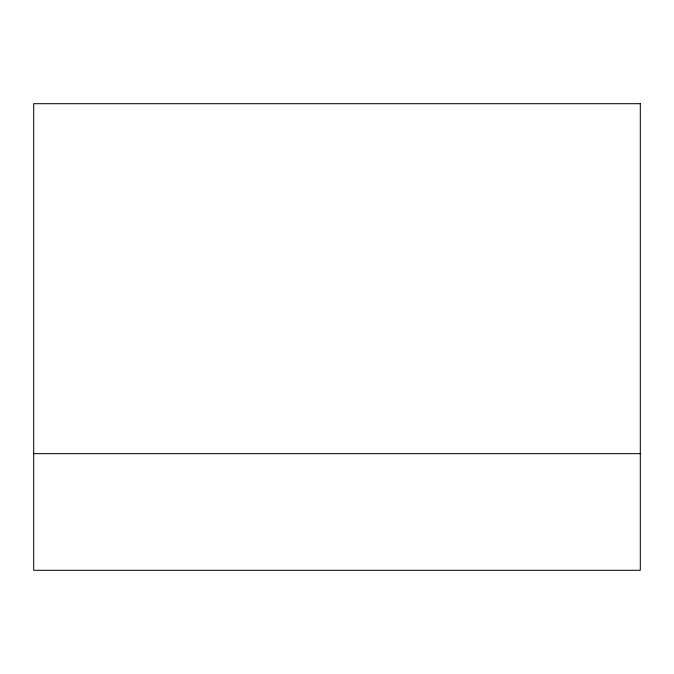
<?xml version="1.0" encoding="UTF-8"?>
<svg xmlns="http://www.w3.org/2000/svg" width="674" height="674" viewBox="0 0 674 674"><rect width="100%" height="100%" fill="white"/><g stroke="black" fill="none" stroke-linecap="round" stroke-linejoin="round"><path stroke-width="1.01" d="M33.7 453.653L640.3 453.653M640.3 103.695L33.7 103.695L33.7 570.305L640.3 570.305L640.3 103.695"/></g></svg>
